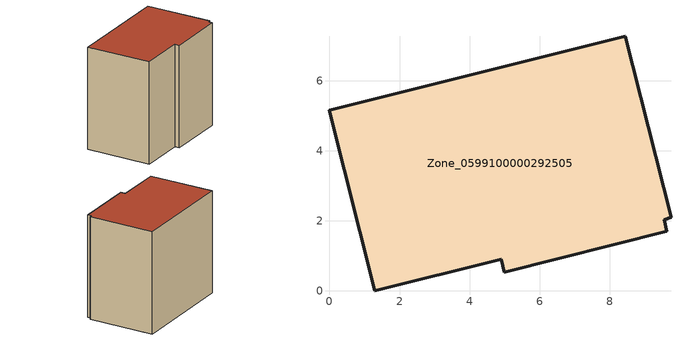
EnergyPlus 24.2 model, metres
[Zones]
Zone_0599100000292505
 floor ground (C_G): 4.9,0.9 1.29,0 0,5.15 8.45,7.27 9.75,2.1 9.56,2.02 9.63,1.7 4.99,0.53 z0
 wall outside (C_F): 8.45,7.27 0,5.15 1.29,0 4.9,0.9 4.99,0.53 9.63,1.7 9.56,2.02 9.75,2.1 8.45,7.27 z0:8.27
 roof outside (C_R): 9.63,1.7 9.56,2.02 9.75,2.1 8.45,7.27 0,5.15 1.29,0 4.9,0.9 4.99,0.53 z8.27
[BUILDING]
Pand.0599100000292505: North Axis=0; Terrain=City; Loads Convergence Tolerance Value=0.04; Temperature Convergence Tolerance Value=0.4; Solar Distribution=FullExterior; Maximum Number of Warmup Days=25; Minimum Number of Warmup Days=1
[Site:Location]
Rotterdam.The.Hague.AP_ZH_NLD Design_Conditions: Latitude=51.96; Longitude=4.45; Time Zone=1; Elevation=-4.5
[SITE:GROUNDTEMPERATURE:BUILDINGSURFACE]
18, 18, 18, 18, 18, 18, 18, 18, 18, 18, 18, 18
[MATERIAL] Thermal Absorptance=0.9; Solar Absorptance=0.7; Visible Absorptance=0.7
Name | Roughness | Thickness | Conductivity | Density | Specific Heat
G.TI.1975-1991 | MediumSmooth | 0.15 | 0.288461 | 540 | 1210
F.TI.1975-1991 | Rough | 0.3 | 0.230769 | 1920 | 840
R.TI.1975-1991 | MediumRough | 0.2 | 0.153846 | 1500 | 1000
[CONSTRUCTION]
C_G: G.TI.1975-1991
C_F: F.TI.1975-1991
C_R: R.TI.1975-1991
[ZONE]
Zone_0599100000292505: Type=1; Multiplier=1; Ceiling Height=Autocalculate; Volume=Autocalculate; Floor Area=autocalculate; Part of Total Floor Area=Yes
[ZONEINFILTRATION:DESIGNFLOWRATE]
Infil_Zone_0599100000292505: Zone or ZoneList or Space or SpaceList=Zone_0599100000292505; Schedule=AlwaysOn; Design Flow Rate Calculation Method=Flow/Area; Flow Rate per Floor Area=0.003; Constant Term Coefficient=1; Temperature Term Coefficient=0; Velocity Term Coefficient=0; Velocity Squared Term Coefficient=0
[HVACTEMPLATE:ZONE:IDEALLOADSAIRSYSTEM]
Zone_0599100000292505: Maximum Heating Supply Air Temperature=50; Minimum Cooling Supply Air Temperature=13; Maximum Heating Supply Air Humidity Ratio=0.0156; Minimum Cooling Supply Air Humidity Ratio=0.0077; Heating Limit=NoLimit; Cooling Limit=NoLimit; Dehumidification Control Type=ConstantSensibleHeatRatio; Cooling Sensible Heat Ratio=0.7; Dehumidification Setpoint=60; Humidification Control Type=None; Humidification Setpoint=30; Outdoor Air Method=None; Outdoor Air Flow Rate per Person=0.00944; Outdoor Air Flow Rate per Zone Floor Area=0; Outdoor Air Flow Rate per Zone=0; Demand Controlled Ventilation Type=None; Outdoor Air Economizer Type=NoEconomizer; Heat Recovery Type=None; Sensible Heat Recovery Effectiveness=0.7; Latent Heat Recovery Effectiveness=0.65
[ZONECONTROL:THERMOSTAT]
ThermostatControl_Zone_0599100000292505: Zone or ZoneList=Zone_0599100000292505; Control Type Schedule=DualSetpointControlType; Control 1=Thermostat_Zone_0599100000292505; Temperature Difference Between Cutout And Setpoint=0
[THERMOSTATSETPOINT:DUALSETPOINT]
Thermostat_Zone_0599100000292505: Heating Setpoint Temperature Schedule=HeatingSetpoint_Zone_0599100000292505; Cooling Setpoint Temperature Schedule=CoolingSetpoint_Zone_0599100000292505
[SCHEDULE:COMPACT]
HeatingSetpoint_Zone_0599100000292505: Through: 12/31, For: AllDays, Until: 24:00, 21
CoolingSetpoint_Zone_0599100000292505: Through: 12/31, For: AllDays, Until: 24:00, 24
DualSetpointControlType: Through: 12/31, For: AllDays, Until: 24:00, 4
AlwaysOn: Through: 12/31, For: AllDays, Until: 24:00, 1
